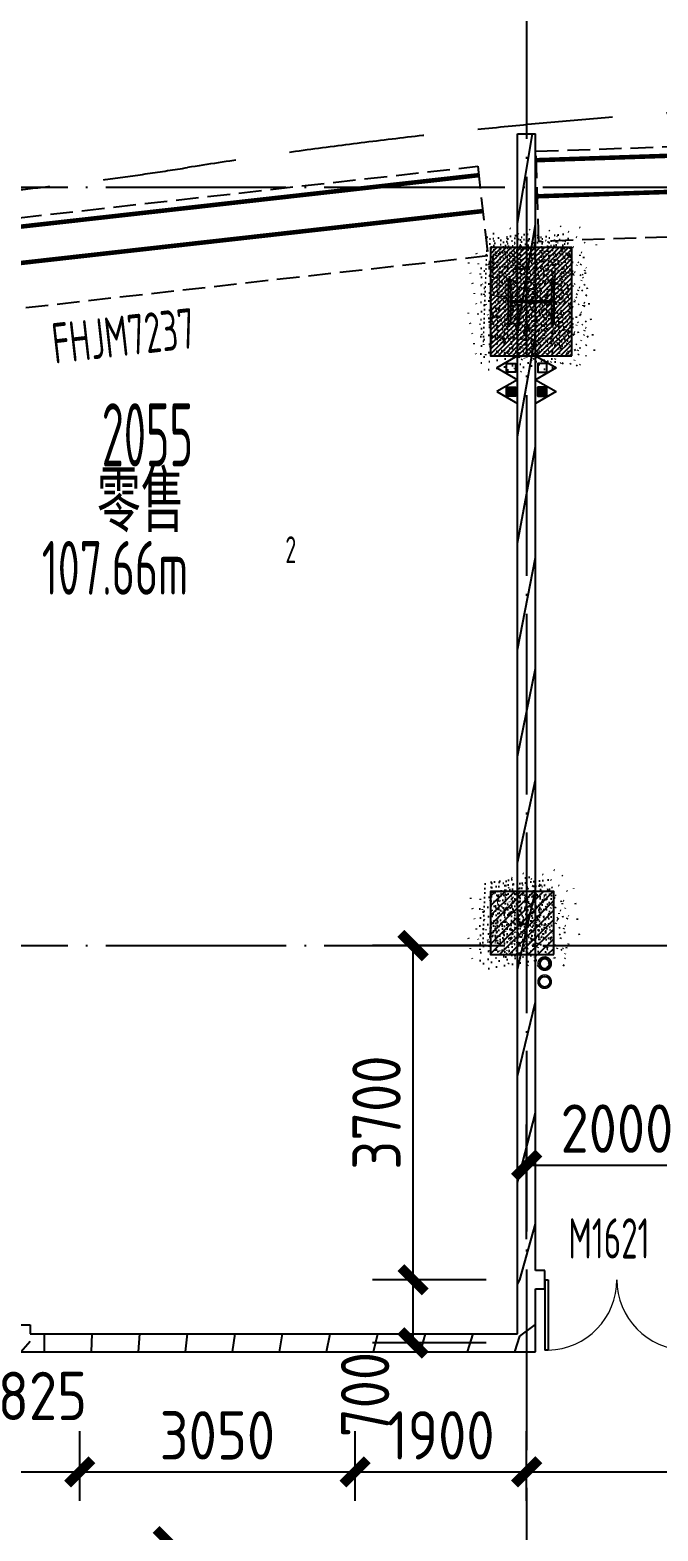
# Model space of a CAD drawing. Header units: inches. Extents: x 0 to 1813292486, y 0 to 3473589894.
# Drawn here: x 600492786 to 600499741, y 3473220935 to 3473237557 of the extents above; entities that cross this region are included whole.
import ezdxf
from ezdxf.enums import TextEntityAlignment as Align
from ezdxf.xclip import XClip

# ---------------------------------------------------------------- set-up
doc = ezdxf.new("R2010")
doc.units = ezdxf.units.IN
doc.header["$LTSCALE"] = 1000
doc.header["$MEASUREMENT"] = 0
doc.header["$XCLIPFRAME"] = 2
for name, pattern in [('AX-MALL-GIRD-200$0$DOTE', [2.4200000000000004, 2, -0.2, 0.02, -0.2]), ('AX-MALL-WALL-P02-QT$0$Ax-Dxs-Wall-P01-150$0$DASH', [0.35, 0.25, -0.1]), ('AX-MALL-WALL-P02-QT$0$DASH', [0.35, 0.25, -0.1]), ('PX-MALL-P02-LG$0$CONTINOUS', [0])]:
    doc.linetypes.add(name, pattern=pattern)
for name, color, linetype in [('A-Anno-Note', 241, 'Continuous'), ('AX-MALL-DIM-P02$0$A-Anno-Dims', 3, 'Continuous'), ('AX-MALL-DIM-P02$0$A-Detl-Thin', 131, 'Continuous'), ('AX-MALL-GIRD-200$0$A-Grid', 222, 'AX-MALL-GIRD-200$0$DOTE'), ('AX-MALL-P02-200$0$A-Anno-Note', 241, 'Continuous'), ('AX-MALL-WALL-P02$0$A-Anno-Note', 241, 'Continuous'), ('AX-MALL-WALL-P02-QT$0$A-Detl-Fine', 152, 'Continuous'), ('AX-MALL-WALL-P02-QT$0$A-Detl-Patt', 8, 'Continuous'), ('AX-MALL-WALL-P02-QT$0$A-Detl-Thin', 131, 'Continuous'), ('AX-MALL-WALL-P02-QT$0$A-Wall', 2, 'Continuous'), ('AX-MALL-WALL-P02-QT$0$A-Wall-Patt', 13, 'Continuous'), ('AX-MALL-WALL-P02-QT$0$A-Wind', 4, 'Continuous'), ('AX-MALL-WORD-P02$0$A-Anno-Note', 241, 'Continuous'), ('AX-MALL-WORD-P02$0$A-Spac-Iden', 231, 'Continuous'), ('AX-MALL-WORD-P02$0$A-Wind-Iden', 11, 'Continuous'), ('AX-MALL-ZTKD-P02$0$A-Anno-Note', 241, 'Continuous'), ('PX-MALL-P02-LG$0$$8$P-Pipe-Risr', 7, 'Continuous'), ('PX-MALL-P02-LG$0$$8$P-Pipe-Risr-Arch', 6, 'Continuous'), ('PX-MALL-P02-LG$0$$8$P-Pipe-Risr-W100', 6, 'Continuous'), ('PX-MALL-P02-LG$0$P-Airr-Pipe', 140, 'Continuous'), ('PX-MALL-P02-LG$0$P-Exsh', 31, 'Continuous'), ('PX-MALL-P02-LG$0$P-Pipe-Risr', 7, 'Continuous'), ('PX-MALL-P02-LG$0$P-Pipe-Risr-Arch', 6, 'Continuous'), ('PX-MALL-P02-LG$0$P-Pipe-Risr-W100', 6, 'Continuous'), ('PX-MALL-P02-LG$0$P-Pipe-Risr-W50', 6, 'Continuous'), ('PX-MALL-P02-LG$0$P-Sewr-Pipe', 123, 'PX-MALL-P02-LG$0$CONTINOUS'), ('SX-MALL-WALL-L-1F~2F$0$S-COLU', 30, 'Continuous'), ('SX-MALL-WALL-L-1F~2F$0$S-PATT-WALL', 83, 'Continuous'), ('SX-MALL-WALL-L-1F~2F$0$S-STEL', 111, 'Continuous'), ('SX-MALL-WALL-L-1F~2F$0$单形心', 4, 'Continuous'), ('SX-MALL-WALL-L-2F~3F$0$S-STEL', 111, 'Continuous'), ('SX-MALL-WALL-L-2F~3F$0$单形心', 4, 'Continuous')]:
    doc.layers.add(name, color=color, linetype=linetype)
doc.styles.add('AX-MALL-DIM-P02$0$_TCH_DIM_T3', font='gbenor.shx')
doc.styles.add('AX-MALL-WORD-P02$0$_TCH_SPACE', font='gbenor.shx', dxfattribs={"bigfont": 'gbcbig.shx'})
doc.styles.add('AX-MALL-WORD-P02$0$_TCH_WINDOW', font='gbenor.shx', dxfattribs={"bigfont": 'gbcbig.shx'})
doc.styles.add('AX-MALL-WORD-P02$0$STANDARD', font='gbenor.shx', dxfattribs={"bigfont": 'gbcbig.shx'})
doc.styles.add('PX-MALL-P02-LG$0$$8$jzfz', font='gbenor.shx', dxfattribs={"bigfont": 'gbcbig.shx'})
doc.styles.add('PX-MALL-P02-LG$0$jzfz', font='gbenor.shx', dxfattribs={"bigfont": 'gbcbig.shx'})
doc.dimstyles.new('AX-MALL-DIM-P02$0$_TCH_ARCH&&180', dxfattribs={"dimtxt": 535.5, "dimasz": 270, "dimexe": 450, "dimexo": 450, "dimgap": 137.25, "dimtad": 1, "dimdec": 0, "dimzin": 0, "dimdsep": 46, "dimtxsty": 'AX-MALL-DIM-P02$0$_TCH_DIM_T3', "dimblk": 'AX-MALL-DIM-P02$0$_ArchTick', "dimcen": 0.09, "dimclrt": 7, "dimazin": 2, "dimtfac": 1, "dimtdec": 0, "dimtix": 1, "dimtmove": 2, "dimatfit": 3, "dimfxl": 500, "dimtolj": 1, "dimtzin": 0, "dimarcsym": 0})
pattern_1 = [(45, (0, 359.0227), (-353.55353201463, 353.55353201463), [])]

# ---------------------------------------------------------------- blocks, each defined once
blk = doc.blocks.new('AX-MALL-WORD-P02')
at = {"layer": 'AX-MALL-WORD-P02$0$A-Anno-Note', "style": 'AX-MALL-WORD-P02$0$STANDARD', "width": 0.6}
blk.add_text('2055', height=700, rotation=339.5681613092015, dxfattribs=at).set_placement((600309475.7314997, 3473121364.866601))
at = {"layer": 'AX-MALL-WORD-P02$0$A-Anno-Note', "style": 'AX-MALL-WORD-P02$0$STANDARD'}
blk.add_text('零售', height=675.177304964539, rotation=339.5681613092015, dxfattribs=at).set_placement((600309171.9421506, 3473120705.487442))
at = {"layer": 'AX-MALL-WORD-P02$0$A-Spac-Iden', "style": 'AX-MALL-WORD-P02$0$_TCH_SPACE', "width": 0.7}
for s, height, p in [('107.66m', 595, (600308357.0694101, 3473120265.564201)), ('2', 297.5, (600311006.8909957, 3473119651.925321))]:
    blk.add_text(s, height=height, rotation=339.5681613093329, dxfattribs=at).set_placement(p)
at = {"layer": 'AX-MALL-WORD-P02$0$A-Wind-Iden', "style": 'AX-MALL-WORD-P02$0$_TCH_WINDOW', "width": 0.7}
for s, rotation, p in [('FHJM7237', 345.9773346114081, (600309382.4785764, 3473122612.824113)), ('M1621', 339.5681612302259, (600311255.5762258, 3473111341.531791))]:
    blk.add_text(s, height=446.25, rotation=rotation, dxfattribs=at).set_placement(p)
blk = doc.blocks.new('AX-MALL-GIRD-200')
at = {"layer": 'AX-MALL-GIRD-200$0$A-Grid'}
for p, q in [((600338659.2436979, 3473186224.958461), (600299929.7047486, 3473082261.23138)), ((600226689.7942976, 3473155506.95292), (600584585.7983962, 3473022180.189638)), ((600223757.4145118, 3473147635.412487), (600581653.41861, 3473014308.649205))]:
    blk.add_line(p, q, dxfattribs=at)
blk = doc.blocks.new('*U107')
at = {"layer": 'AX-MALL-WALL-P02-QT$0$A-Detl-Fine', "color": 152, "linetype": 'AX-MALL-WALL-P02-QT$0$Ax-Dxs-Wall-P01-150$0$DASH'}
blk.add_lwpolyline([(-999.9999999485125, 21820.96275765483), (-999.9999999411671, 14792.79835275475), (5.510764822247438e-08, 14792.79835275102), (4.776222795044305e-08, 21820.96275765856)], close=True, dxfattribs=at)
at = {"layer": 'AX-MALL-WALL-P02-QT$0$A-Detl-Thin', "linetype": 'AX-MALL-WALL-P02-QT$0$Ax-Dxs-Wall-P01-150$0$DASH', "const_width": 49.99999999999998}
for points in [[(-899.9999999448924, 14792.79835275102), (-899.9999999522378, 21820.96275765111)], [(-499.9999999411671, 14792.79835275475), (-499.9999999485125, 21820.96275765483)]]:
    blk.add_lwpolyline(points, dxfattribs=at)
blk = doc.blocks.new('*U108')
at = {"layer": 'AX-MALL-WALL-P02-QT$0$A-Detl-Fine', "color": 152, "linetype": 'AX-MALL-WALL-P02-QT$0$Ax-Dxs-Wall-P01-150$0$DASH'}
blk.add_lwpolyline([(-999.9999999481732, 21912.04119227186), (-999.9999999415096, 14700.86420520465), (5.476510978041915e-08, 14700.86420520093), (4.810146947420435e-08, 21912.04119227559)], close=True, dxfattribs=at)
at = {"layer": 'AX-MALL-WALL-P02-QT$0$A-Detl-Thin', "linetype": 'AX-MALL-WALL-P02-QT$0$Ax-Dxs-Wall-P01-150$0$DASH', "const_width": 49.99999999999998}
for points in [[(-899.9999999452349, 14700.86420520093), (-899.9999999518985, 21912.04119226814)], [(-499.9999999415096, 14700.86420520465), (-499.9999999481732, 21912.04119227186)]]:
    blk.add_lwpolyline(points, dxfattribs=at)
blk = doc.blocks.new('AX-MALL-WALL-P02-QT$0$tj')
at = {"layer": 'AX-MALL-WALL-P02-QT$0$A-Detl-Patt'}
h = blk.add_hatch(dxfattribs=at)
h.set_pattern_fill('STEEL', color=256, scale=100.0000000000001, angle=50.43183869082386)
h.set_pattern_definition([(75.00000000004839, (-14278.19445574284, 156289.8254051208), (-153.3407249234246, 41.08752340989569), []), (75.00000000004839, (-14317.88195610046, 156358.5661673546), (-153.3407249234246, 41.08752340989569), [])])
edge = h.paths.add_edge_path()
edge.add_line((88101.273016572, 47666.64152574539), (87883.93542659283, 47459.84604215622))
edge.add_line((87883.93542659283, 47459.84604215622), (91571.54751467705, 43584.64122533798))
edge.add_arc((262949.389629302, 558937.705083496), 543101.4133620498, 251.6057364187558, 260.0288666978238)
edge.add_arc((172180.8466627672, -2862.146247219684), 27099.9982179492, 64.7128659603706, 96.9316049602786, ccw=False)
edge.add_arc((262948.9730309481, 558936.3205539446), 543099.9677998082, 261.6155114784545, 271.7251478115656)
edge.add_line((279298.9759148359, 16082.51663446426), (279298.9759315252, 16382.65274763107))
edge.add_arc((262948.9742454757, 558936.3204835369), 542799.9676941936, 261.62020364125146, 271.7261014454634, ccw=False)
edge.add_arc((172180.8456921196, -2862.14609140989), 27400.00151046549, 64.80631838577902, 96.83815911678944)
edge.add_arc((262949.394896181, 558937.7037490648), 542801.4137571028, 251.6136389015772, 260.02417327084333, ccw=False)
edge.add_line((91737.26096642017, 43845.69257831573), (88101.273016572, 47666.64152574539))
blk.add_lwpolyline([(88103.03003954887, 47737.33037519455), (87813.24658572674, 47461.60306501389), (91543.92713344097, 43541.13421487808, 0.03677856867194786), (168908.9495433569, 23989.2463850975, -0.1416543586965341), (183742.0972260237, 21592.70785188675, 0.04416604653312874), (279348.9759123325, 16034.00206041336), (279348.9759345055, 16434.18465709686, -0.04414427716130016), (183859.0483468771, 21979.79425859451, 0.1405450684183163), (168919.8474783897, 24393.46752309799, -0.03670519880877311), (91764.87840116024, 43889.20268630981), (88103.03007543087, 47737.33033752441)], format="xyb", dxfattribs=at)
blk.add_lwpolyline([(88101.273016572, 47666.64152574539), (87883.93542659283, 47459.84604215622), (91571.54751467705, 43584.64122533798, 0.0367693963449814), (168910.2986617088, 24039.77597379684, -0.1415142461245126), (183756.7420067787, 21641.08926153183, 0.04414024362697595), (279298.9759148359, 16082.51663446426), (279298.9759315252, 16382.65274763107, -0.04412389944666065), (183844.4648458958, 21931.40288829803, 0.1406825130026793), (168918.4574091434, 24342.94360637665, -0.03671436212623864), (91737.26096642017, 43845.69257831573)], format="xyb", close=True, dxfattribs=at)
blk = doc.blocks.new('SX-MALL-WALL-L-1F~2F$0$BANWANG_XINGXIN')
at = {"color": 0}
for points in [[(0.7071067811865476, 0.7071067811865475), (-0.7071067811865477, -0.7071067811865475)], [(-0.7071067811865475, 0.7071067811865476), (0.7071067811865474, -0.7071067811865477)]]:
    blk.add_lwpolyline(points, dxfattribs=at)
blk = doc.blocks.new('SX-MALL-WALL-L-1F~2F')
at = {"layer": 'SX-MALL-WALL-L-1F~2F$0$S-PATT-WALL'}
h = blk.add_hatch(dxfattribs=at)
h.set_pattern_fill('钢筋混凝土', color=256, scale=15, pattern_type=2)
h.set_pattern_definition([(24.56816130673034, (600485512.2615991, 3473007363.807451), (-15.59158029661402, 34.10502344016549), []), (29.56816130673031, (600485512.2615991, 3473007363.807451), (97.53445421603337, -46.37920051640222), [11.25, -123.75]), (334.5681613067303, (600485512.2615991, 3473007363.807451), (19.88439778210013, 112.9961142822326), [9, -99]), (80.0195613067303, (600485520.3894702, 3473007359.942518), (117.4189029675295, 66.61682168108834), [9.5610285, -105.1713168]), (25.75236130673034, (600485522.7343841, 3473007391.920095), (141.3476152508647, -79.15081592980496), [16.875, -185.625]), (76.20376130673031, (600485534.5133477, 3473007385.324186), (182.3878362898089, 87.98253896896013), [14.3415432, -157.75695]), (330.7523613067304, (600485522.7343841, 3473007391.920095), (182.3877676303837, 87.98268140192766), [13.5, -148.5]), (0.568161306730337, (600485534.17251, 3473007379.655541), (62.82047319274221, -87.8498044824239), [11.25, -123.75]), (305.5681613067304, (600485534.17251, 3473007379.655541), (72.17288941930451, 89.18848104384892), [9, -99]), (51.01956130673031, (600485539.4075447, 3473007372.334721), (134.9933625473162, 1.338571311841363), [9.5610285, -105.1713168]), (17.06816130673036, (600485512.2615991, 3473007363.807451), (19.14085715763584, 46.15589493521907), [0, -97.8, 0, -100.5, 0, -99.375]), (347.0681613067303, (600485512.2615991, 3473007363.807451), (57.63084700269554, 41.66442755819283), [0, -57.3, 0, -95.55, 0, -37.875]), (307.0681613067303, (600485480.9160006, 3473007375.484606), (73.85474000682576, -31.12342332591599), [0, -37.5, 0, -117, 0, -155.25]), (297.0681613067303, (600485466.8596784, 3473007380.720998), (87.21641676135913, -16.46683783575089), [0, -48.749999999999, 0, -77.69999999999798, 0, -110.249999999998])])
h.paths.add_polyline_path([(600314780.8916669, 3473120694.765411), (600315199.8030645, 3473121819.271187), (600314356.4237322, 3473122133.454736), (600313937.5123346, 3473121008.94896)])
h = blk.add_hatch(dxfattribs=at)
h.set_pattern_fill('钢筋混凝土', color=256, scale=15, pattern_type=2)
h.set_pattern_definition([(24.56816131876918, (600332888.9347438, 3473134139.316676), (-31.18316060756021, 68.21004687377882), []), (29.56816131876925, (600332888.9347438, 3473134139.316676), (97.53445422577846, -46.37920049590846), [11.25, -123.75]), (334.5681613187692, (600332888.9347438, 3473134139.316676), (19.88439775835759, 112.9961142864107), [9, -99]), (80.01956131876923, (600332897.0626149, 3473134135.451744), (117.4189029535321, 66.61682170576017), [9.5610285, -105.1713168]), (25.75236131876919, (600332899.4075288, 3473134167.42932), (141.3476152674957, -79.15081590010527), [16.8749999999995, -185.624999999996]), (76.20376131876925, (600332911.1864924, 3473134160.833412), (182.3878362713222, 87.98253900728311), [14.3415432, -157.75695]), (330.7523613187692, (600332899.4075288, 3473134167.42932), (182.387767611897, 87.98268144025062), [13.49999999999975, -148.499999999996]), (0.5681613187692669, (600332910.8456547, 3473134155.164767), (62.82047321120105, -87.84980446922418), [11.25, -123.75]), (305.5681613187692, (600332910.8456547, 3473134155.164767), (72.17288940056439, 89.18848105901375), [9, -99]), (51.01956131876926, (600332916.0806894, 3473134147.843946), (134.9933625470349, 1.33857134020591), [9.5610285, -105.1713168]), (17.06816131876921, (600332888.9347438, 3473134139.316676), (19.14085714793764, 46.15589493924091), [0.75, -97.8, 0.75, -100.5, 0.75, -99.375]), (347.0681613187692, (600332888.9347438, 3473134139.316676), (57.63084699394109, 41.66442757030211), [0.75, -57.3, 0.75, -95.55, 0.75, -37.875]), (307.0681613187692, (600332857.5891453, 3473134150.993831), (73.85474001336534, -31.12342331039777), [0.75, -37.5, 0.75, -117, 0.75, -155.25]), (297.0681613187692, (600332843.5328231, 3473134156.230224), (87.2164167648191, -16.46683781742514), [0.75, -48.75, 0.75, -77.69999999999999, 0.75, -110.25])])
h.paths.add_polyline_path([(600312279.0296332, 3473114551.799807), (600312523.3946153, 3473115207.76151), (600311867.4329125, 3473115452.126492), (600311623.0679303, 3473114796.164789)])
at = {"layer": 'SX-MALL-WALL-L-1F~2F$0$S-COLU'}
for points in [[(600314780.8916669, 3473120694.765411), (600315199.8030645, 3473121819.271187), (600314356.4237322, 3473122133.454736), (600313937.5123346, 3473121008.94896)], [(600312279.0296332, 3473114551.799807), (600312523.3946153, 3473115207.76151), (600311867.4329125, 3473115452.126492), (600311623.0679303, 3473114796.164789)]]:
    blk.add_lwpolyline(points, close=True, dxfattribs=at)
at = {"layer": 'SX-MALL-WALL-L-1F~2F$0$S-STEL', "color": 1}
blk.add_lwpolyline([(600314421.6588702, 3473121735.655318), (600314440.400633, 3473121728.673462), (600314356.6183535, 3473121503.772306), (600314787.6789007, 3473121343.189604), (600314871.4611857, 3473121568.090757), (600314890.2029436, 3473121561.108902), (600314715.6565391, 3473121092.564825), (600314696.9147644, 3473121099.546686), (600314780.6970441, 3473121324.447841), (600314349.6364971, 3473121485.030544), (600314265.8542175, 3473121260.129389), (600314247.1124547, 3473121267.111245)], close=True, dxfattribs=at)
at = {"layer": 'SX-MALL-WALL-L-1F~2F$0$单形心', "color": 1, "xscale": 50, "yscale": 50, "zscale": 50}
blk.add_blockref('SX-MALL-WALL-L-1F~2F$0$BANWANG_XINGXIN', (600314568.6576997, 3473121414.110073), dxfattribs=at)
at = {"layer": 'SX-MALL-WALL-L-1F~2F$0$单形心', "xscale": 50, "yscale": 50, "zscale": 50}
blk.add_blockref('SX-MALL-WALL-L-1F~2F$0$BANWANG_XINGXIN', (600312073.2312728, 3473115001.96315), dxfattribs=at)
blk = doc.blocks.new('SX-MALL-WALL-L-2F~3F$0$BANWANG_XINGXIN')
at = {"color": 0}
for points in [[(0.7071067811865476, 0.7071067811865475), (-0.7071067811865477, -0.7071067811865475)], [(-0.7071067811865475, 0.7071067811865476), (0.7071067811865474, -0.7071067811865477)]]:
    blk.add_lwpolyline(points, dxfattribs=at)
blk = doc.blocks.new('SX-MALL-WALL-L-2F~3F')
at = {"layer": 'SX-MALL-WALL-L-2F~3F$0$S-STEL', "color": 1}
blk.add_lwpolyline([(600314421.6588702, 3473121735.655318), (600314440.400633, 3473121728.673462), (600314356.6183535, 3473121503.772306), (600314787.6789007, 3473121343.189604), (600314871.4611857, 3473121568.090757), (600314890.2029436, 3473121561.108902), (600314715.6565391, 3473121092.564825), (600314696.9147644, 3473121099.546686), (600314780.6970441, 3473121324.447841), (600314349.6364971, 3473121485.030544), (600314265.8542175, 3473121260.129389), (600314247.1124547, 3473121267.111245)], close=True, dxfattribs=at)
ref = blk.add_blockref('SX-MALL-WALL-L-1F~2F', (0, 0))
XClip(ref).set_block_clipping_path([(600349769.7341375, 3473074679.418533), (600357001.7302529, 3473071985.287766), (600356499.8725733, 3473070638.124951), (600359302.5086629, 3473069594.060767), (600362345.1765132, 3473077761.653201), (600381551.4312518, 3473070606.759726), (600391553.7259278, 3473066880.611454), (600387749.827644, 3473056669.608357), (600391632.1759799, 3473055223.319679), (600395635.5522461, 3473065969.791956), (600406982.2408491, 3473061742.817497), (600403058.8006672, 3473051210.921831), (600412723.2437257, 3473047610.6332), (600445093.3740637, 3473134503.466942), (600393055.2444371, 3473153889.197227), (600387463.4997383, 3473138878.984498), (600380158.3525343, 3473141600.366193), (600382830.751978, 3473148774.027779), (600388210.8522022, 3473146769.782572), (600390696.2253517, 3473153441.399696), (600277474.697425, 3473195619.741203), (600273446.9822528, 3473184807.934726), (600257129.111771, 3473190886.82031), (600241575.9633431, 3473149136.690594), (600258197.8999482, 3473142944.531458), (600255239.7303221, 3473135003.762026), (600263182.3271956, 3473132044.911624), (600260741.6763649, 3473125493.34496), (600269350.4970673, 3473122286.306632), (600271511.1407766, 3473128086.235537), (600286270.1853781, 3473122588.058336), (600284109.5416689, 3473116788.129431), (600282580.7823727, 3473112684.400902), (600291840.7574171, 3473109234.788475), (600290827.7957876, 3473106515.642598), (600293360.405141, 3473105572.171298), (600294731.2544166, 3473109252.0137), (600323175.4764534, 3473098655.706329), (600321336.3302773, 3473093718.790065), (600344750.773286, 3473084996.222976), (600341987.4689643, 3473077578.540671), (600344583.6790427, 3473076611.376234), (600346015.5062013, 3473080454.904757), (600351201.5612961, 3473078522.947055)])
at = {"layer": 'SX-MALL-WALL-L-2F~3F$0$单形心', "color": 1, "xscale": 50, "yscale": 50, "zscale": 50}
blk.add_blockref('SX-MALL-WALL-L-2F~3F$0$BANWANG_XINGXIN', (600314568.6576997, 3473121414.110073), dxfattribs=at)
blk = doc.blocks.new('SX-MALL-WALL-2F~3F')
blk.add_blockref('SX-MALL-WALL-L-2F~3F', (0, 0))
blk = doc.blocks.new('AX-MALL-WALL-P02-QT$0$$DorLib2D$00000002')
for p, q in [((-0.5, -5.684341886080802e-17), (-0.5000000000000007, 0.4875)), ((-0.4750000000000007, 0.4875), (-0.5000000000000007, 0.4875)), ((-0.475, -2.842170943040401e-17), (-0.4750000000000007, 0.4875)), ((0.475, -2.842170943040401e-17), (0.4750000000000007, 0.4875)), ((0.4750000000000007, 0.4875), (0.5000000000000007, 0.4875)), ((0.5, -5.684341886080802e-17), (0.5000000000000007, 0.4875)), ((-0.5, -5.684341886080802e-17), (-0.475, -2.842170943040401e-17)), ((0.5, -5.684341886080802e-17), (0.475, -2.842170943040401e-17))]:
    blk.add_line(p, q)
at = {"lineweight": 13}
for centre, start, end in [((-0.4875, -4.263256414560601e-17), 0, 88.53071641864632), ((0.4875, -4.263256414560601e-17), 91.4692835813537, 180)]:
    blk.add_arc(centre, 0.4875, start, end, dxfattribs=at)
blk = doc.blocks.new('AX-MALL-WALL-P02-QT')
at = {"layer": 'AX-MALL-WALL-P02-QT$0$A-Wall-Patt'}
h = blk.add_hatch(dxfattribs=at)
h.set_pattern_fill('普通砖', color=256, scale=200, style=0)
h.set_pattern_definition(pattern_1)
h.paths.add_polyline_path([(600310772.4052681, 3473111271.373907), (600310869.7870942, 3473111341.809866), (600315264.572659, 3473123138.962619), (600315077.1550298, 3473123208.781185), (600310647.4601821, 3473111317.919618)])
h = blk.add_hatch(dxfattribs=at)
h.set_pattern_fill('普通砖', color=256, scale=200, style=0)
h.set_pattern_definition(pattern_1)
h.paths.add_polyline_path([(600304662.967255, 3473113013.751101), (600304370.821776, 3473112802.443223), (600305307.909924, 3473112453.350391), (600305412.6377735, 3473112734.476835)])
h = blk.add_hatch(dxfattribs=at)
h.set_pattern_fill('普通砖', color=256, scale=200, style=0)
h.set_pattern_definition(pattern_1)
h.paths.add_polyline_path([(600305377.7284908, 3473112640.768021), (600305307.9099245, 3473112453.350391), (600310555.6035458, 3473110498.430534), (600310438.0044829, 3473110755.666729)])
h = blk.add_hatch(dxfattribs=at)
h.set_pattern_fill('普通砖', color=256, scale=200, style=0)
h.set_pattern_definition(pattern_1)
h.paths.add_polyline_path([(600310438.0044829, 3473110755.666729), (600310555.6035458, 3473110498.430534), (600310799.9685279, 3473111154.392237), (600310772.4052681, 3473111271.373907), (600310647.4601821, 3473111317.919618)])
h = blk.add_hatch(dxfattribs=at)
h.set_pattern_fill('普通砖', color=256, scale=200, style=0)
h.set_pattern_definition(pattern_1)
h.paths.add_polyline_path([(600310799.9685279, 3473111154.392237), (600310893.6773425, 3473111119.482954), (600310963.495909, 3473111306.900583), (600310869.7870942, 3473111341.809866), (600310772.4052681, 3473111271.373907)])
at = {"layer": 'AX-MALL-WALL-P02-QT$0$A-Detl-Thin', "linetype": 'AX-MALL-WALL-P02-QT$0$DASH', "ltscale": 6}
blk.add_lwpolyline([(600288699.5567336, 3473139507.831172, 0.1992234664428534), (600311521.0187526, 3473124134.704201, -0.04596191919102646), (600322082.2833294, 3473120967.36366, -0.04596191919102646)], format="xyb", dxfattribs=at)
at = {"layer": 'AX-MALL-WALL-P02-QT$0$A-Wall'}
for p, q in [((600310647.4601821, 3473111317.919618), (600315077.1550298, 3473123208.781185)), ((600310869.7870942, 3473111341.809866), (600315264.572659, 3473123138.962619)), ((600315077.1550298, 3473123208.781185), (600315264.572659, 3473123138.962619)), ((600304662.967255, 3473113013.751101), (600305412.6377735, 3473112734.476835)), ((600304370.821776, 3473112802.443223), (600305307.909924, 3473112453.350391)), ((600305412.6377735, 3473112734.476835), (600305377.7284908, 3473112640.768021)), ((600305377.7284908, 3473112640.768021), (600310438.0044829, 3473110755.666729)), ((600305307.9099245, 3473112453.350391), (600310555.6035458, 3473110498.430534)), ((600310438.0044829, 3473110755.666729), (600310647.4601821, 3473111317.919618)), ((600310963.495909, 3473111306.900583), (600310869.7870942, 3473111341.809866)), ((600310893.6773425, 3473111119.482954), (600310963.495909, 3473111306.900583)), ((600310555.6035458, 3473110498.430534), (600310799.9685279, 3473111154.392237)), ((600310799.9685279, 3473111154.392237), (600310893.6773425, 3473111119.482954))]:
    blk.add_line(p, q, dxfattribs=at)
at = {"layer": 'AX-MALL-WALL-P02-QT$0$A-Detl-Thin'}
blk.add_blockref('SX-MALL-WALL-2F~3F', (0, 0), dxfattribs=at)
at = {"layer": 'AX-MALL-WALL-P02-QT$0$A-Detl-Thin', "rotation": 339.5681613091762}
blk.add_blockref('AX-MALL-WALL-P02-QT$0$tj', (600144118.6961328, 3473128496.287411), dxfattribs=at)
at = {"layer": 'AX-MALL-WALL-P02-QT$0$A-Detl-Thin', "color": 5, "xscale": -1}
for name, p, rotation in [('*U108', (600328559.006361, 3473118494.250281), 75.97733467513686), ('*U107', (600335572.4163218, 3473115076.691101), 71.47460248016925)]:
    blk.add_blockref(name, p, dxfattribs=dict(at, rotation=rotation))
at = {"layer": 'AX-MALL-WALL-P02-QT$0$A-Wind'}
blk.add_blockref('AX-MALL-GIRD-200', (0, 0), dxfattribs=at)
at = {"layer": 'AX-MALL-WALL-P02-QT$0$A-Wind', "xscale": 1600, "yscale": 1600, "zscale": 200, "rotation": 159.568161280923}
blk.add_blockref('AX-MALL-WALL-P02-QT$0$$DorLib2D$00000002', (600311678.257143, 3473110933.917502), dxfattribs=at)
blk = doc.blocks.new('AX-MALL-WALL-P02')
at = {"layer": 'AX-MALL-WALL-P02$0$A-Anno-Note'}
blk.add_blockref('AX-MALL-WORD-P02', (0, 0), dxfattribs=at)
blk.add_blockref('AX-MALL-WALL-P02-QT', (0, 0), dxfattribs=at)
blk = doc.blocks.new('PX-MALL-P02-LG$0$P-Risr')
at = {"layer": 'PX-MALL-P02-LG$0$P-Pipe-Risr-W50'}
h = blk.add_hatch(color=0, dxfattribs=at)
edge = h.paths.add_edge_path()
edge.add_ellipse((0, 0), major_axis=(47.05795628796547, 47.05795628796547), ratio=0.9999999999999695, start_angle=225.0000000000009, end_angle=405.0000000000009, ccw=False)
edge.add_ellipse((0, 0), major_axis=(47.05795628796764, 47.05795628796764), ratio=0.9999999999998785, start_angle=133.9675974886221, end_angle=225.0000000000035, ccw=False)
edge.add_line((-66.53919663240958, 1.199087783927098), (-54.4367953546693, 1.199087783927098))
edge.add_ellipse((0, 0), major_axis=(-38.50196423560672, 38.50196423560672), ratio=0.9999999999999859, start_angle=43.73814098242129, end_angle=134.9999999999996)
edge.add_ellipse((0, 0), major_axis=(38.50196423561096, 38.50196423561096), ratio=0.9999999999998216, start_angle=225.0000000000051, end_angle=405.0000000000051)
edge.add_ellipse((0, 0), major_axis=(38.50196423560679, 38.50196423560679), ratio=0.9999999999999831, start_angle=45.00000000000048, end_angle=133.7381409824204)
edge.add_line((-54.43679535467527, 1.199087783927098), (-66.53919663241555, 1.199087783927098))
edge.add_ellipse((0, 0), major_axis=(-47.05795628796762, 47.05795628796762), ratio=0.9999999999998742, start_angle=-45.00000000000358, end_angle=43.967597488629224, ccw=False)
at = {"layer": 'PX-MALL-P02-LG$0$P-Pipe-Risr-Arch', "ltscale": 0.7}
blk.add_circle((0, 0), 59.29000000000001, dxfattribs=at)
at = {"layer": 'PX-MALL-P02-LG$0$P-Pipe-Risr-W100', "color": 0, "const_width": 15}
blk.add_lwpolyline([(-75, 0, 1), (75, 0, 1)], format="xyb", close=True, dxfattribs=at)
at = {"layer": 'PX-MALL-P02-LG$0$P-Pipe-Risr-W50'}
blk.add_circle((0, 0), 54.45000000000001, dxfattribs=at)
at = {"layer": 'PX-MALL-P02-LG$0$P-Pipe-Risr', "style": 'PX-MALL-P02-LG$0$jzfz', "width": 0.6, "flags": 1}
for tag, p in [('SYS-MARK', (0.3310501334344735, -45.65933377496549)), ('RANGE', (0.3337570973526454, -45.67887874227017))]:
    blk.add_attdef(tag, text='', height=0.015625, dxfattribs=at).set_placement(p, align=Align.MIDDLE)
blk = doc.blocks.new('PX-MALL-P02-LG$0$$8$P-Risr')
at = {"layer": 'PX-MALL-P02-LG$0$$8$P-Pipe-Risr-Arch', "ltscale": 0.7}
blk.add_circle((0, 0), 59.29000000000001, dxfattribs=at)
at = {"layer": 'PX-MALL-P02-LG$0$$8$P-Pipe-Risr-W100', "color": 0, "const_width": 15}
blk.add_lwpolyline([(-75, 0, 1), (75, 0, 1)], format="xyb", close=True, dxfattribs=at)
at = {"layer": 'PX-MALL-P02-LG$0$$8$P-Pipe-Risr', "style": 'PX-MALL-P02-LG$0$$8$jzfz', "width": 0.6, "flags": 1}
for tag, p in [('SYS-MARK', (0.3310501334344735, -45.65933377496549)), ('RANGE', (0.3337570973526454, -45.67887874227017))]:
    blk.add_attdef(tag, text='', height=0.015625, dxfattribs=at).set_placement(p, align=Align.MIDDLE)
blk = doc.blocks.new('PX-MALL-P02-LG$0$MHQ')
at = {"layer": 'PX-MALL-P02-LG$0$P-Exsh', "ltscale": 0.7}
h = blk.add_hatch(dxfattribs=at)
h.set_pattern_fill('ANSI31', color=256, scale=25, style=0)
h.set_pattern_definition([(45, (-160019.2306599375, -42228.3236173685), (-28.0633003783411, 28.0633003783411), [])])
h.paths.add_polyline_path([(-75.0000000015425, 185.1731819980414), (75, 185.1731819980414), (75, 35.17318199802685), (-75.0000000015425, 35.17318199802685)])
for points in [[(0, 346.4101615137042), (-200, -1.455191522836685e-11), (200, -1.455191522836685e-11)], [(0, 346.4101615137042), (-200, -1.455191522836685e-11), (200, -1.455191522836685e-11)], [(0, 346.4101615137042), (-200, -1.455191522836685e-11), (200, -1.455191522836685e-11)], [(-75.0000000015425, 185.1731819980414), (75, 185.1731819980414), (75, 35.17318199802685), (-75.0000000015425, 35.17318199802685)]]:
    blk.add_lwpolyline(points, close=True, dxfattribs=at)
blk = doc.blocks.new('PX-MALL-P02-LG$0$A$C301F1425')
at = {"layer": 'PX-MALL-P02-LG$0$P-Exsh', "ltscale": 0.7}
for p in [(-200, 1.455191522836685e-11), (200, 1.455191522836685e-11)]:
    blk.add_blockref('PX-MALL-P02-LG$0$MHQ', p, dxfattribs=at)
blk = doc.blocks.new('PX-MALL-P02-LG')
at = {"zscale": 0.660000000149011}
for p, xscale, yscale, rotation in [((600314126.47827, 3473120656.82984), 0.660000000149011, 0.660000000149011, 69.56816095588988), ((600314313.8959022, 3473120587.011272), -0.6600000001490111, 0.6600000001490111, 249.5681616369551)]:
    blk.add_blockref('PX-MALL-P02-LG$0$A$C301F1425', p, dxfattribs=dict(at, xscale=xscale, yscale=yscale, rotation=rotation))
at = {"layer": 'PX-MALL-P02-LG$0$P-Airr-Pipe', "rotation": 249.5681612531986}
blk.add_blockref('PX-MALL-P02-LG$0$$8$P-Risr', (600312079.7396764, 3473114305.730137), dxfattribs=at)
at = {"layer": 'PX-MALL-P02-LG$0$P-Sewr-Pipe', "ltscale": 0.7, "xscale": -1, "rotation": 69.5681611982942}
blk.add_blockref('PX-MALL-P02-LG$0$P-Risr', (600312150.4535854, 3473114493.113066), dxfattribs=at)
blk = doc.blocks.new('AX-MALL-ZTKD-P02')
at = {"layer": 'AX-MALL-ZTKD-P02$0$A-Anno-Note'}
blk.add_blockref('AX-MALL-GIRD-200', (0, 0), dxfattribs=at)
blk = doc.blocks.new('AX-MALL-DIM-P02$0$_ArchTick')
at = {"color": 0, "linetype": 'ByBlock', "const_width": 0.4}
blk.add_lwpolyline([(-0.5, -0.5), (0.5, 0.5)], dxfattribs=at)
blk = doc.blocks.new('*D598')
at = {"layer": 'AX-MALL-DIM-P02$0$A-Anno-Dims', "color": 0, "lineweight": -2, "transparency": 16777216}
for p, q in [((600303255.9921031, 3473111456.970103), (600303525.2316968, 3473112179.70308)), ((600303368.1397419, 3473111758.013482), (600303115.1259826, 3473111852.268654)), ((600303368.1397419, 3473111758.013482), (600304586.3541389, 3473111304.192278)), ((600304474.2065, 3473111003.1489), (600304743.4460938, 3473111725.881877)), ((600304586.3541389, 3473111304.192278), (600304839.3678981, 3473111209.937105))]:
    blk.add_line(p, q, dxfattribs=at)
at = {"layer": 'AX-MALL-DIM-P02$0$A-Anno-Dims', "color": 0, "lineweight": -2, "transparency": 16777216, "xscale": 270, "yscale": 270, "zscale": 270}
for p, rotation in [((600303368.1397419, 3473111758.013482), 339.568136767573), ((600304586.3541389, 3473111304.192278), 159.5681367675729)]:
    blk.add_blockref('AX-MALL-DIM-P02$0$_ArchTick', p, dxfattribs=dict(at, rotation=rotation))
at = {"layer": 'AX-MALL-DIM-P02$0$A-Anno-Dims', "color": 7, "transparency": 16777216, "insert": (600304118.6296997, 3473111910.623519), "char_height": 535.5, "attachment_point": 5, "rotation": 339.5681367675729, "style": 'AX-MALL-DIM-P02$0$_TCH_DIM_T3'}
blk.add_mtext('\\A1;1300', dxfattribs=at)
blk = doc.blocks.new('*D599')
at = {"layer": 'AX-MALL-DIM-P02$0$A-Anno-Dims', "color": 0, "lineweight": -2, "transparency": 16777216}
for p, q in [((600304474.2065002, 3473111003.148899), (600304743.4460939, 3473111725.881877)), ((600305247.3032962, 3473110715.14728), (600305516.54289, 3473111437.880259)), ((600304586.3541392, 3473111304.192278), (600305359.4509352, 3473111016.19066))]:
    blk.add_line(p, q, dxfattribs=at)
at = {"layer": 'AX-MALL-DIM-P02$0$A-Anno-Dims', "color": 0, "lineweight": -2, "transparency": 16777216, "xscale": 270, "yscale": 270, "zscale": 270}
for p, rotation in [((600304586.3541392, 3473111304.192278), 159.5681367861883), ((600305359.4509352, 3473111016.19066), 339.5681367861883)]:
    blk.add_blockref('AX-MALL-DIM-P02$0$_ArchTick', p, dxfattribs=dict(at, rotation=rotation))
at = {"layer": 'AX-MALL-DIM-P02$0$A-Anno-Dims', "color": 7, "transparency": 16777216, "insert": (600305266.6644925, 3473111948.751019), "char_height": 535.5, "attachment_point": 5, "rotation": 339.5681367861883, "style": 'AX-MALL-DIM-P02$0$_TCH_DIM_T3'}
blk.add_mtext('\\A1;825', dxfattribs=at)
blk = doc.blocks.new('*D600')
at = {"layer": 'AX-MALL-DIM-P02$0$A-Anno-Dims', "color": 0, "lineweight": -2, "transparency": 16777216}
for p, q in [((600305247.3032963, 3473110715.14728), (600305516.5428903, 3473111437.880259)), ((600305359.4509354, 3473111016.19066), (600308217.5690441, 3473109951.456404)), ((600308105.4214051, 3473109650.413025), (600308374.6609991, 3473110373.146003))]:
    blk.add_line(p, q, dxfattribs=at)
at = {"layer": 'AX-MALL-DIM-P02$0$A-Anno-Dims', "color": 0, "lineweight": -2, "transparency": 16777216, "xscale": 270, "yscale": 270, "zscale": 270}
for p, rotation in [((600305359.4509354, 3473111016.19066), 159.5681367721904), ((600308217.5690441, 3473109951.456404), 339.5681367721904)]:
    blk.add_blockref('AX-MALL-DIM-P02$0$_ArchTick', p, dxfattribs=dict(at, rotation=rotation))
at = {"layer": 'AX-MALL-DIM-P02$0$A-Anno-Dims', "color": 7, "transparency": 16777216, "insert": (600306929.892749, 3473110863.344171), "char_height": 535.5, "attachment_point": 5, "rotation": 339.56813677219037, "style": 'AX-MALL-DIM-P02$0$_TCH_DIM_T3'}
blk.add_mtext('\\A1;3050', dxfattribs=at)
blk = doc.blocks.new('*D601')
at = {"layer": 'AX-MALL-DIM-P02$0$A-Anno-Dims', "color": 0, "lineweight": -2, "transparency": 16777216}
for p, q in [((600308105.4214048, 3473109650.413025), (600308374.6609988, 3473110373.146003)), ((600308217.5690439, 3473109951.456404), (600309998.0366079, 3473109288.179124)), ((600309885.8889688, 3473108987.135745), (600310155.1285628, 3473109709.868723))]:
    blk.add_line(p, q, dxfattribs=at)
at = {"layer": 'AX-MALL-DIM-P02$0$A-Anno-Dims', "color": 0, "lineweight": -2, "transparency": 16777216, "xscale": 270, "yscale": 270, "zscale": 270}
for p, rotation in [((600308217.5690439, 3473109951.456404), 159.5681367675613), ((600309998.0366079, 3473109288.179124), 339.5681367675613)]:
    blk.add_blockref('AX-MALL-DIM-P02$0$_ArchTick', p, dxfattribs=dict(at, rotation=rotation))
at = {"layer": 'AX-MALL-DIM-P02$0$A-Anno-Dims', "color": 7, "transparency": 16777216, "insert": (600309249.1855854, 3473109999.338403), "char_height": 535.5, "attachment_point": 5, "rotation": 339.56813676756127, "style": 'AX-MALL-DIM-P02$0$_TCH_DIM_T3'}
blk.add_mtext('\\A1;1900', dxfattribs=at)
blk = doc.blocks.new('*D602')
at = {"layer": 'AX-MALL-DIM-P02$0$A-Anno-Dims', "color": 0, "lineweight": -2, "transparency": 16777216}
for p, q in [((600309885.888969, 3473108987.135744), (600310155.1285629, 3473109709.868722)), ((600309998.036608, 3473109288.179123), (600317869.5757856, 3473106355.795967)), ((600317757.4281466, 3473106054.752587), (600318026.6677406, 3473106777.485565))]:
    blk.add_line(p, q, dxfattribs=at)
at = {"layer": 'AX-MALL-DIM-P02$0$A-Anno-Dims', "color": 0, "lineweight": -2, "transparency": 16777216, "xscale": 270, "yscale": 270, "zscale": 270}
for p, rotation in [((600309998.036608, 3473109288.179123), 159.5681367755343), ((600317869.5757856, 3473106355.795967), 339.5681367755343)]:
    blk.add_blockref('AX-MALL-DIM-P02$0$_ArchTick', p, dxfattribs=dict(at, rotation=rotation))
at = {"layer": 'AX-MALL-DIM-P02$0$A-Anno-Dims', "color": 7, "transparency": 16777216, "insert": (600314075.188956, 3473108201.508184), "char_height": 535.5, "attachment_point": 5, "rotation": 339.5681367755343, "style": 'AX-MALL-DIM-P02$0$_TCH_DIM_T3'}
blk.add_mtext('\\A1;8400', dxfattribs=at)
blk = doc.blocks.new('*D606')
at = {"layer": 'AX-MALL-DIM-P02$0$A-Anno-Dims', "color": 0, "lineweight": -2, "transparency": 16777216}
for p, q in [((600310898.2607707, 3473111704.699999), (600311340.9672683, 3473112893.080205)), ((600311183.8754939, 3473112471.390539), (600313058.0517863, 3473111773.204875)), ((600312772.4370631, 3473111006.514336), (600313215.1435608, 3473112194.894541))]:
    blk.add_line(p, q, dxfattribs=at)
at = {"layer": 'AX-MALL-DIM-P02$0$A-Anno-Dims', "color": 0, "lineweight": -2, "transparency": 16777216, "xscale": 270, "yscale": 270, "zscale": 270}
for p, rotation in [((600311183.8754939, 3473112471.390539), 159.5681612901474), ((600313058.0517863, 3473111773.204875), 339.5681612901475)]:
    blk.add_blockref('AX-MALL-DIM-P02$0$_ArchTick', p, dxfattribs=dict(at, rotation=rotation))
at = {"layer": 'AX-MALL-DIM-P02$0$A-Anno-Dims', "color": 7, "transparency": 16777216, "insert": (600312262.3462371, 3473112501.818407), "char_height": 535.5, "attachment_point": 5, "rotation": 339.56816129014743, "style": 'AX-MALL-DIM-P02$0$_TCH_DIM_T3'}
blk.add_mtext('\\A1;2000', dxfattribs=at)
blk = doc.blocks.new('*D609')
at = {"layer": 'AX-MALL-DIM-P02$0$A-Anno-Dims', "color": 0, "lineweight": -2, "transparency": 16777216}
for p, q in [((600310319.4793298, 3473111440.102109), (600309140.9516989, 3473111879.138232)), ((600309318.2763829, 3473111066.084755), (600309562.641365, 3473111722.046458)), ((600310075.1143477, 3473110784.140406), (600308896.5867168, 3473111223.17653))]:
    blk.add_line(p, q, dxfattribs=at)
at = {"layer": 'AX-MALL-DIM-P02$0$A-Anno-Dims', "color": 0, "lineweight": -2, "transparency": 16777216, "xscale": 270, "yscale": 270, "zscale": 270}
for p, rotation in [((600309562.641365, 3473111722.046458), 69.56816132900619), ((600309318.2763829, 3473111066.084755), 249.5681613290062)]:
    blk.add_blockref('AX-MALL-DIM-P02$0$_ArchTick', p, dxfattribs=dict(at, rotation=rotation))
at = {"layer": 'AX-MALL-DIM-P02$0$A-Anno-Dims', "color": 7, "transparency": 16777216, "insert": (600308621.0189322, 3473110715.485483), "char_height": 535.5, "attachment_point": 5, "rotation": 69.56816132900619, "style": 'AX-MALL-DIM-P02$0$_TCH_DIM_T3'}
blk.add_mtext('\\A1;700', dxfattribs=at)
blk = doc.blocks.new('*D610')
at = {"layer": 'AX-MALL-DIM-P02$0$A-Anno-Dims', "color": 0, "lineweight": -2, "transparency": 16777216}
for p, q in [((600311611.1228055, 3473114907.328251), (600310432.5951746, 3473115346.364375)), ((600309562.6413652, 3473111722.046458), (600310854.2848407, 3473115189.272601)), ((600310319.47933, 3473111440.102109), (600309140.951699, 3473111879.138232))]:
    blk.add_line(p, q, dxfattribs=at)
at = {"layer": 'AX-MALL-DIM-P02$0$A-Anno-Dims', "color": 0, "lineweight": -2, "transparency": 16777216, "xscale": 270, "yscale": 270, "zscale": 270}
for p, rotation in [((600310854.2848407, 3473115189.272601), 69.56816132936565), ((600309562.6413652, 3473111722.046458), 249.5681613293657)]:
    blk.add_blockref('AX-MALL-DIM-P02$0$_ArchTick', p, dxfattribs=dict(at, rotation=rotation))
at = {"layer": 'AX-MALL-DIM-P02$0$A-Anno-Dims', "color": 7, "transparency": 16777216, "insert": (600309828.9424028, 3473113597.042126), "char_height": 535.5, "attachment_point": 5, "rotation": 69.56816132936565, "style": 'AX-MALL-DIM-P02$0$_TCH_DIM_T3'}
blk.add_mtext('\\A1;3700', dxfattribs=at)
blk = doc.blocks.new('*D618')
at = {"layer": 'AX-MALL-DIM-P02$0$A-Anno-Dims', "color": 0, "lineweight": -2, "transparency": 16777216}
for p, q in [((600305511.9009892, 3473110136.36586), (600306431.3023076, 3473109793.861773)), ((600305075.7914522, 3473107444.249348), (600306009.6126592, 3473109950.953595)), ((600304578.0797822, 3473107629.661613), (600305497.4811006, 3473107287.157526))]:
    blk.add_line(p, q, dxfattribs=at)
at = {"layer": 'AX-MALL-DIM-P02$0$A-Anno-Dims', "color": 0, "lineweight": -2, "transparency": 16777216, "xscale": 270, "yscale": 270, "zscale": 270}
for p, rotation in [((600306009.6126592, 3473109950.953595), 69.56815486925795), ((600305075.7914522, 3473107444.249348), 249.568154869258)]:
    blk.add_blockref('AX-MALL-DIM-P02$0$_ArchTick', p, dxfattribs=dict(at, rotation=rotation))
at = {"layer": 'AX-MALL-DIM-P02$0$A-Anno-Dims', "color": 7, "transparency": 16777216, "insert": (600305163.1813726, 3473108838.984111), "char_height": 535.5, "attachment_point": 5, "rotation": 69.56815486925797, "style": 'AX-MALL-DIM-P02$0$_TCH_DIM_T3'}
blk.add_mtext('\\A1;2675', dxfattribs=at)
blk = doc.blocks.new('AX-MALL-DIM-P02')
at = {"layer": 'AX-MALL-DIM-P02$0$A-Detl-Thin'}
blk.add_blockref('AX-MALL-ZTKD-P02', (-2.384185791015625e-06, 9.5367431640625e-07), dxfattribs=at)
at = {"layer": 'AX-MALL-DIM-P02$0$A-Anno-Dims'}
for p1, p2, distance, picture, middle in [((600310741.168996, 3473111283.010335), (600312032.8124717, 3473114750.236478), 1257.6486372099732, '*D610', (600309828.9424028, 3473113597.042126)), ((600310741.1689962, 3473111283.010334), (600312615.3452888, 3473110584.82467), 1268.1626689726586, '*D606', (600312262.3462371, 3473112501.818407)), ((600303098.900148, 3473111035.280504), (600304317.1145451, 3473110581.459301), 771.2541181463891, '*D598', (600304118.6296997, 3473111910.623519)), ((600305090.2113413, 3473110293.457682), (600307948.3294502, 3473109228.723426), 771.2541195285193, '*D600', (600306929.892749, 3473110863.344171)), ((600307948.3294502, 3473109228.723427), (600309728.7970141, 3473108565.446146), 771.2541190400659, '*D601', (600309249.1855854, 3473109999.338403)), ((600304156.3901339, 3473107786.753435), (600305090.211341, 3473110293.457682), -981.125799011577, '*D618', (600305163.1813726, 3473108838.984111)), ((600309728.7970142, 3473108565.446146), (600317600.3361918, 3473105633.062989), 771.2541190816808, '*D602', (600314075.188956, 3473108201.508184))]:
    dim = blk.add_aligned_dim(p1=p1, p2=p2, distance=distance, dimstyle='AX-MALL-DIM-P02$0$_TCH_ARCH&&180', dxfattribs=at)
    dim.commit()
    dim.dimension.update_dxf_attribs({"geometry": picture, "text_midpoint": middle})
for base, p1, p2, angle, picture, middle in [((600305359.4509352, 3473111016.19066), (600304317.1145453, 3473110581.4593), (600305090.2113415, 3473110293.457682), 339.56813681722105, '*D599', (600305266.6644925, 3473111948.751019)), ((600309562.641365, 3473111722.046458), (600310496.8040138, 3473110627.048632), (600310741.168996, 3473111283.010335), 69.56816131538122, '*D609', (600308621.0189322, 3473110715.485483))]:
    dim = blk.add_linear_dim(base=base, p1=p1, p2=p2, angle=angle, dimstyle='AX-MALL-DIM-P02$0$_TCH_ARCH&&180', dxfattribs=at)
    dim.commit()
    dim.dimension.update_dxf_attribs({"geometry": picture, "text_midpoint": middle, "dimtype": 129})
blk = doc.blocks.new('AX-MALL-P02-200')
at = {"layer": 'AX-MALL-P02-200$0$A-Anno-Note'}
blk.add_blockref('AX-MALL-WALL-P02', (0, 0), dxfattribs=at)
for name in ['AX-MALL-DIM-P02', 'PX-MALL-P02-LG']:
    blk.add_blockref(name, (0, 0), dxfattribs=at)

msp = doc.modelspace()

# ---------------------------------------------------------------- block references
at = {"layer": 'A-Anno-Note', "rotation": 20.43183869077545}
msp.add_blockref('AX-MALL-P02-200', (1250392458.527329, 9048125.682563305), dxfattribs=at)

doc.saveas('drawing.dxf')
